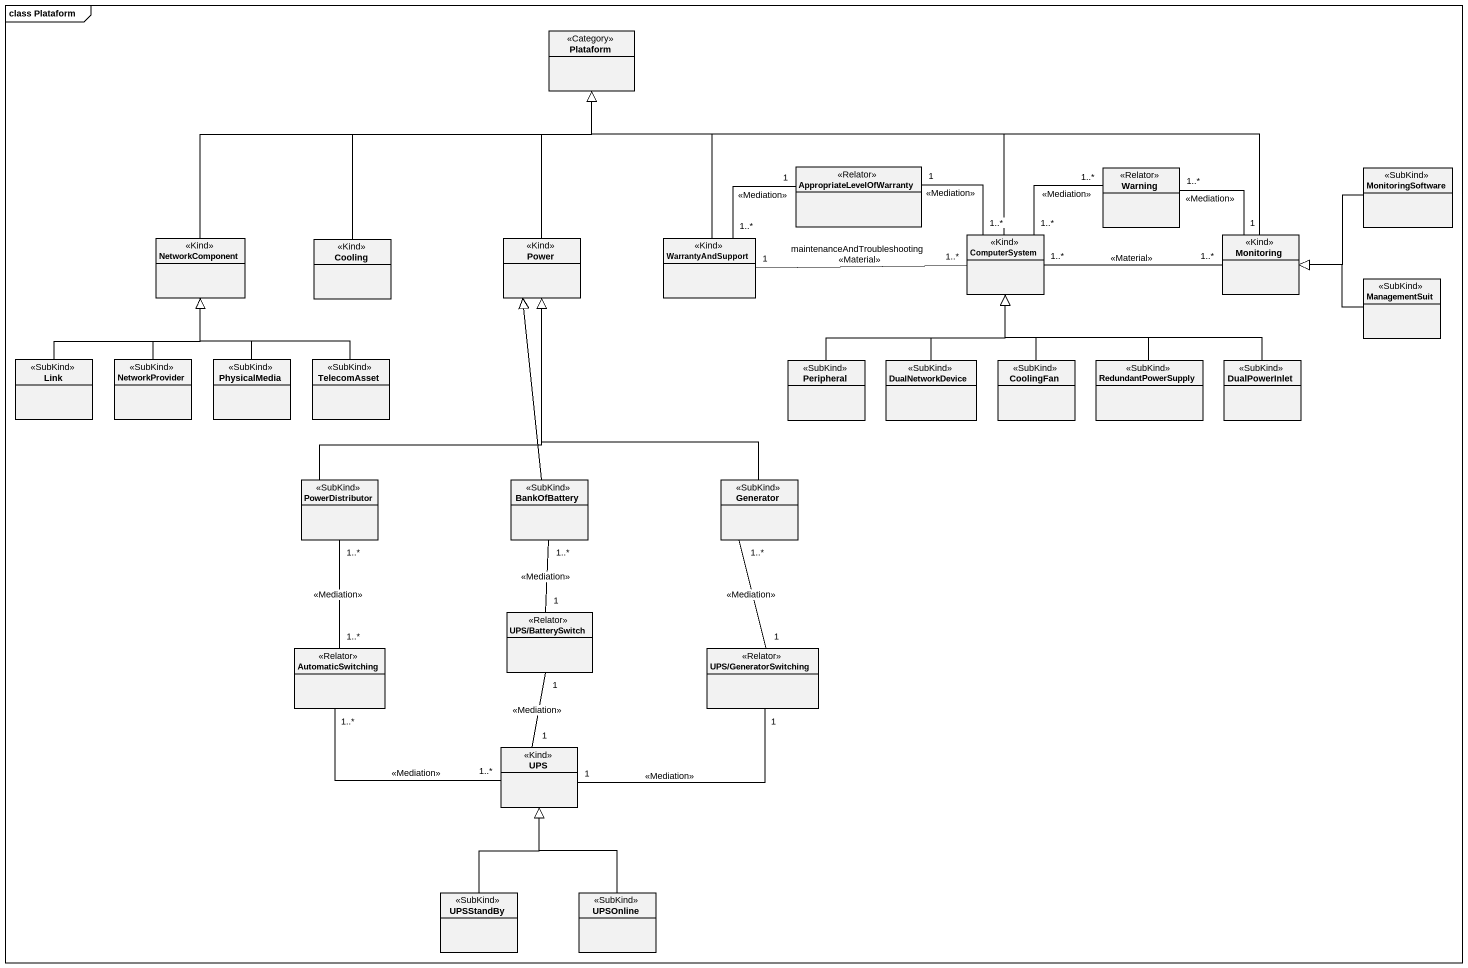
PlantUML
@startuml
mainframe class Plataform
hide circle
hide empty members
class Plataform <<Category>>
class AppropriateLevelOfWarranty <<Relator>>
class Warning <<Relator>>
class MonitoringSoftware <<SubKind>>
class NetworkComponent <<Kind>>
class Cooling <<Kind>>
class Power <<Kind>>
class WarrantyAndSupport <<Kind>>
class ComputerSystem <<Kind>>
class Monitoring <<Kind>>
class ManagementSuit <<SubKind>>
class Link <<SubKind>>
class NetworkProvider <<SubKind>>
class PhysicalMedia <<SubKind>>
class TelecomAsset <<SubKind>>
class Peripheral <<SubKind>>
class DualNetworkDevice <<SubKind>>
class CoolingFan <<SubKind>>
class RedundantPowerSupply <<SubKind>>
class DualPowerInlet <<SubKind>>
class PowerDistributor <<SubKind>>
class BankOfBattery <<SubKind>>
class Generator <<SubKind>>
class "UPS/BatterySwitch" as UPS_BatterySwitch <<Relator>>
class AutomaticSwitching <<Relator>>
class "UPS/GeneratorSwitching" as UPS_GeneratorSwitching <<Relator>>
class UPS <<Kind>>
class UPSStandBy <<SubKind>>
class UPSOnline <<SubKind>>
AppropriateLevelOfWarranty "1" -left- "1..*" WarrantyAndSupport : <<Mediation>>
AppropriateLevelOfWarranty "1" -right- "1..*" ComputerSystem : <<Mediation>>
Warning "1..*" -left- "1..*" ComputerSystem : <<Mediation>>
Warning "1..*" -right- "1" Monitoring : <<Mediation>>
MonitoringSoftware -left-|> Monitoring
NetworkComponent -right-|> Plataform
Cooling -up-|> Plataform
Power -up-|> Plataform
WarrantyAndSupport -up-|> Plataform
WarrantyAndSupport "1" -right- "1..*" ComputerSystem : maintenanceAndTroubleshooting\n<<Material>>
ComputerSystem -left-|> Plataform
ComputerSystem "1..*" -right- "1..*" Monitoring : <<Material>>
Monitoring -left-|> Plataform
ManagementSuit -left-|> Monitoring
Link -up-|> NetworkComponent
NetworkProvider -up-|> NetworkComponent
PhysicalMedia -up-|> NetworkComponent
TelecomAsset -up-|> NetworkComponent
Peripheral -up-|> ComputerSystem
DualNetworkDevice -up-|> ComputerSystem
CoolingFan -up-|> ComputerSystem
RedundantPowerSupply -up-|> ComputerSystem
DualPowerInlet -left-|> ComputerSystem
PowerDistributor -up-|> Power
BankOfBattery -up-|> Power
Generator -up-|> Power
UPS_BatterySwitch "1" -up- "1..*" BankOfBattery : <<Mediation>>
UPS_BatterySwitch "1" -- "1" UPS : <<Mediation>>
AutomaticSwitching "1..*" -up- "1..*" PowerDistributor : <<Mediation>>
AutomaticSwitching "1..*" -right- "1..*" UPS : <<Mediation>>
UPS_GeneratorSwitching "1" -up- "1..*" Generator : <<Mediation>>
UPS_GeneratorSwitching "1" -left- "1" UPS : <<Mediation>>
UPSStandBy -up-|> UPS
UPSOnline -up-|> UPS
@enduml
